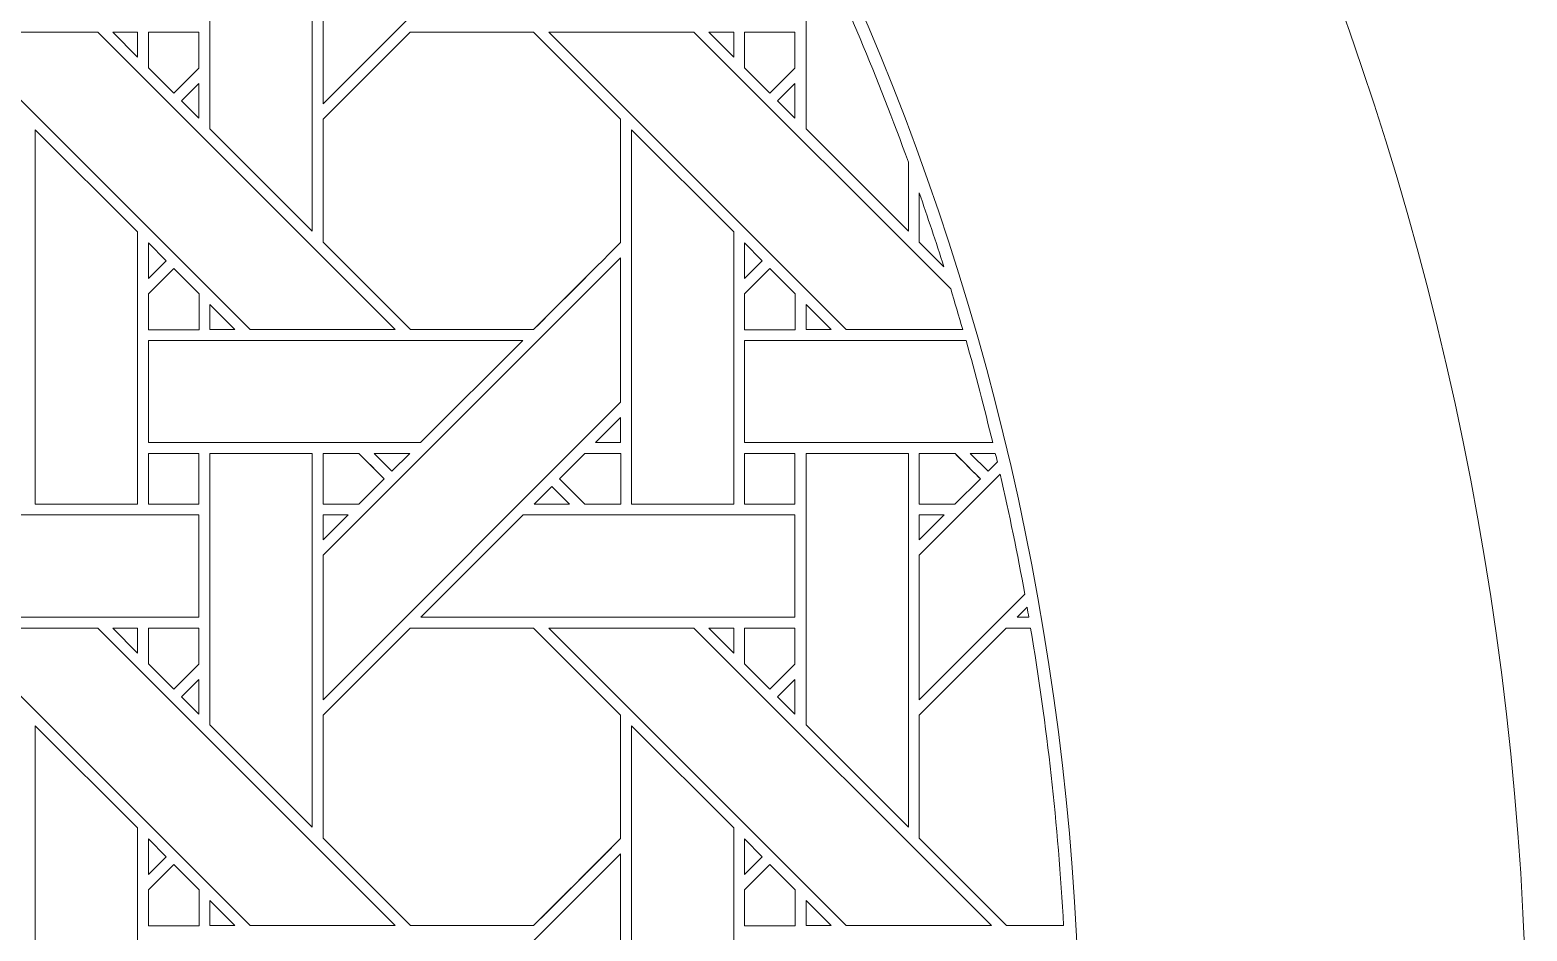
# Model space of a CAD drawing. Header units: inches. Extents: x 7.4 to 17.4, y 4.1 to 14.1.
# Drawn here: x 15 to 17.383, y 9.324 to 10.758 of the extents above; entities that cross this region are included whole.
import ezdxf

# ---------------------------------------------------------------- set-up
doc = ezdxf.new("R2010")
doc.units = ezdxf.units.IN
doc.header["$MEASUREMENT"] = 0
doc.layers.add('Design', color=7, linetype='Continuous', lineweight=0)

msp = doc.modelspace()

# ---------------------------------------------------------------- linework, layer by layer
at = {"layer": 'Design'}
for points, knots in [([(12.38285403781467, 14.09476386176223), (9.621430291069878, 14.09476386176223), (7.382854037814669, 11.85618760850694), (7.382854037814669, 9.094763861762152), (7.382854037814669, 6.33334011501736), (9.621430291069878, 4.094763861762152), (12.38285403781467, 4.094763861762152), (15.14427693684903, 4.094763861762152), (17.38285319010416, 6.33334011501736), (17.38285319010416, 9.094763861762152), (17.38285319010416, 11.85618760850694), (15.14427693684903, 14.09476386176223), (12.38285403781467, 14.09476386176223)], [0, 0, 0, 0, 1, 1, 1, 2, 2, 2, 3, 3, 3, 4, 4, 4, 4]), ([(12.38285397750082, 13.38327272752115), (10.01437593349432, 13.38327272752115), (8.094345111741818, 11.46324190576864), (8.094345111741818, 9.094763861762152), (8.094345111741818, 6.72628581775565), (10.01437593349432, 4.806254996003139), (12.38285397750082, 4.806254996003139), (14.75133129442459, 4.806254996003139), (16.67136211617708, 6.72628581775565), (16.67136211617708, 9.094763861762152), (16.67136211617708, 11.46324190576864), (14.75133129442459, 13.38327272752115), (12.38285397750082, 13.38327272752115)], [0, 0, 0, 0, 1, 1, 1, 2, 2, 2, 3, 3, 3, 4, 4, 4, 4]), ([(15.94025505913626, 11.11409929063585), (15.94025505913626, 11.11409929063585), (15.4665832519532, 10.64044867621527), (15.4665832519532, 10.64044867621527), (15.4665832519532, 10.64044867621527), (15.4665832519532, 10.87054612901475), (15.4665832519532, 10.87054612901475), (15.4665832519532, 10.87054612901475), (15.94025505913626, 11.3441416422526), (15.94025505913626, 11.3441416422526), (15.94025505913626, 11.3441416422526), (15.94025505913626, 11.11409929063585), (15.94025505913626, 11.11409929063585)], [0, 0, 0, 0, 1, 1, 1, 2, 2, 2, 3, 3, 3, 4, 4, 4, 4]), ([(15.28651428222653, 10.60044776068793), (15.28651428222653, 10.60044776068793), (15.28651428222653, 11.03264702690972), (15.28651428222653, 11.03264702690972), (15.28651428222653, 11.03264702690972), (15.44943237304695, 11.03264702690972), (15.44943237304695, 11.03264702690972), (15.44943237304695, 11.03264702690972), (15.44943237304695, 10.43753051757812), (15.44943237304695, 10.43753051757812), (15.44943237304695, 10.43753051757812), (15.28651428222653, 10.60044776068793), (15.28651428222653, 10.60044776068793)], [0, 0, 0, 0, 1, 1, 1, 2, 2, 2, 3, 3, 3, 4, 4, 4, 4]), ([(16.39816114637584, 10.43753729926215), (16.39816114637584, 10.43753729926215), (16.23524305555555, 10.60044776068793), (16.23524305555555, 10.60044776068793), (16.23524305555555, 10.60044776068793), (16.23524305555555, 10.93655734592013), (16.23524305555555, 10.93655734592013), (16.29571533203125, 10.81030103895399), (16.35010952419707, 10.6805920071072), (16.39816114637584, 10.54783715142144), (16.39816114637584, 10.54783715142144), (16.39816114637584, 10.43753729926215), (16.39816114637584, 10.43753729926215)], [0, 0, 0, 0, 1, 1, 1, 2, 2, 2, 3, 3, 3, 4, 4, 4, 4]), ([(15.58158535427515, 10.28113979763455), (15.58158535427515, 10.28113979763455), (15.35056220160598, 10.28113979763455), (15.35056220160598, 10.28113979763455), (15.35056220160598, 10.28113979763455), (14.87700059678819, 10.75478956434462), (14.87700059678819, 10.75478956434462), (14.87700059678819, 10.75478956434462), (15.10794236924916, 10.75478956434462), (15.10794236924916, 10.75478956434462), (15.10794236924916, 10.75478956434462), (15.58158535427515, 10.28113979763455), (15.58158535427515, 10.28113979763455)], [0, 0, 0, 0, 1, 1, 1, 2, 2, 2, 3, 3, 3, 4, 4, 4, 4]), ([(15.132063123915, 10.75478278266059), (15.132063123915, 10.75478278266059), (15.17151387532554, 10.75478278266059), (15.17151387532554, 10.75478278266059), (15.17151387532554, 10.75478278266059), (15.17151387532554, 10.71495140923394), (15.17151387532554, 10.71495140923394), (15.17151387532554, 10.71495140923394), (15.132063123915, 10.75478278266059), (15.132063123915, 10.75478278266059)], [0, 0, 0, 0, 1, 1, 1, 2, 2, 2, 3, 3, 3, 3]), ([(15.26899041069876, 10.75480482313368), (15.26899041069876, 10.75480482313368), (15.26899041069876, 10.69720543755425), (15.26899041069876, 10.69720543755425), (15.26899041069876, 10.69720543755425), (15.22905307345917, 10.65726216634114), (15.22905307345917, 10.65726216634114), (15.22905307345917, 10.65726216634114), (15.18872918023001, 10.69759707980685), (15.18872918023001, 10.69759707980685), (15.18872918023001, 10.69759707980685), (15.18872918023001, 10.75480482313368), (15.18872918023001, 10.75480482313368), (15.18872918023001, 10.75480482313368), (15.26899041069876, 10.75480482313368), (15.26899041069876, 10.75480482313368)], [0, 0, 0, 0, 1, 1, 1, 2, 2, 2, 3, 3, 3, 4, 4, 4, 5, 5, 5, 5]), ([(15.22905307345917, 10.65726216634114), (15.22905307345917, 10.65726216634114), (15.18872918023001, 10.69759707980685), (15.18872918023001, 10.69759707980685), (15.18872918023001, 10.69759707980685), (15.18872918023001, 10.75480482313368), (15.18872918023001, 10.75480482313368), (15.18872918023001, 10.75480482313368), (15.26899041069876, 10.75480482313368), (15.26899041069876, 10.75480482313368), (15.26899041069876, 10.75480482313368), (15.26899041069876, 10.69720543755425), (15.26899041069876, 10.69720543755425), (15.26899041069876, 10.69720543755425), (15.22905307345917, 10.65726216634114), (15.22905307345917, 10.65726216634114)], [0, 0, 0, 0, 1, 1, 1, 2, 2, 2, 3, 3, 3, 4, 4, 4, 5, 5, 5, 5]), ([(15.6052992078993, 10.75478786892361), (15.6052992078993, 10.75478786892361), (15.80151028103306, 10.75478786892361), (15.80151028103306, 10.75478786892361), (15.80151028103306, 10.75478786892361), (15.9402601453993, 10.61607021755642), (15.9402601453993, 10.61607021755642), (15.9402601453993, 10.61607021755642), (15.9402601453993, 10.41985236273871), (15.9402601453993, 10.41985236273871), (15.92246161566848, 10.40191735161675), (15.81053331163194, 10.29017723931206), (15.80155097113722, 10.28116522894965), (15.80155097113722, 10.28116522894965), (15.60583835177959, 10.28116522894965), (15.60583835177959, 10.28116522894965), (15.60583835177959, 10.28116522894965), (15.46660020616319, 10.42040337456597), (15.46660020616319, 10.42040337456597), (15.46660020616319, 10.42040337456597), (15.46660020616319, 10.61607021755642), (15.46660020616319, 10.61607021755642), (15.46660020616319, 10.61607021755642), (15.6052992078993, 10.75478786892361), (15.6052992078993, 10.75478786892361)], [0, 0, 0, 0, 1, 1, 1, 2, 2, 2, 3, 3, 3, 4, 4, 4, 5, 5, 5, 6, 6, 6, 7, 7, 7, 8, 8, 8, 8]), ([(15.9402601453993, 10.41985236273871), (15.92215643988723, 10.40159776475694), (15.810302734375, 10.28993140326606), (15.80155097113722, 10.28116522894965), (15.80155097113722, 10.28116522894965), (15.60583835177959, 10.28116522894965), (15.60583835177959, 10.28116522894965), (15.60583835177959, 10.28116522894965), (15.46660020616319, 10.42040337456597), (15.46660020616319, 10.42040337456597), (15.46660020616319, 10.42040337456597), (15.46660020616319, 10.61607021755642), (15.46660020616319, 10.61607021755642), (15.46660020616319, 10.61607021755642), (15.6052992078993, 10.75478786892361), (15.6052992078993, 10.75478786892361), (15.6052992078993, 10.75478786892361), (15.80151028103306, 10.75478786892361), (15.80151028103306, 10.75478786892361), (15.80151028103306, 10.75478786892361), (15.9402601453993, 10.61607021755642), (15.9402601453993, 10.61607021755642), (15.9402601453993, 10.61607021755642), (15.9402601453993, 10.41985236273871), (15.9402601453993, 10.41985236273871)], [0, 0, 0, 0, 1, 1, 1, 2, 2, 2, 3, 3, 3, 4, 4, 4, 5, 5, 5, 6, 6, 6, 7, 7, 7, 8, 8, 8, 8]), ([(15.82573106553819, 10.75478956434462), (15.82573106553819, 10.75478956434462), (16.0566711425782, 10.75478956434462), (16.0566711425782, 10.75478956434462), (16.0566711425782, 10.75478956434462), (16.46552191840278, 10.34593285454644), (16.46552191840278, 10.34593285454644), (16.47211032443584, 10.32440694173177), (16.47853936089417, 10.30280982123481), (16.48479546440972, 10.28113979763455), (16.48479546440972, 10.28113979763455), (16.29929267035597, 10.28113979763455), (16.29929267035597, 10.28113979763455), (16.29929267035597, 10.28113979763455), (15.82573106553819, 10.75478956434462), (15.82573106553819, 10.75478956434462)], [0, 0, 0, 0, 1, 1, 1, 2, 2, 2, 3, 3, 3, 4, 4, 4, 5, 5, 5, 5]), ([(16.08079359266501, 10.75478278266059), (16.08079359266501, 10.75478278266059), (16.12022908528653, 10.75478278266059), (16.12022908528653, 10.75478278266059), (16.12022908528653, 10.75478278266059), (16.12022908528653, 10.71495140923394), (16.12022908528653, 10.71495140923394), (16.12022908528653, 10.71495140923394), (16.08079359266501, 10.75478278266059), (16.08079359266501, 10.75478278266059)], [0, 0, 0, 0, 1, 1, 1, 2, 2, 2, 3, 3, 3, 3]), ([(16.13745795355903, 10.69759707980685), (16.13745795355903, 10.69759707980685), (16.13745795355903, 10.75480482313368), (16.13745795355903, 10.75480482313368), (16.13745795355903, 10.75480482313368), (16.21771918402778, 10.75480482313368), (16.21771918402778, 10.75480482313368), (16.21771918402778, 10.75480482313368), (16.21771918402778, 10.69720543755425), (16.21771918402778, 10.69720543755425), (16.21771918402778, 10.69720543755425), (16.1777903238932, 10.65726216634114), (16.1777903238932, 10.65726216634114), (16.1777903238932, 10.65726216634114), (16.13745795355903, 10.69759707980685), (16.13745795355903, 10.69759707980685)], [0, 0, 0, 0, 1, 1, 1, 2, 2, 2, 3, 3, 3, 4, 4, 4, 5, 5, 5, 5]), ([(16.1777903238932, 10.65726216634114), (16.1777903238932, 10.65726216634114), (16.13745795355903, 10.69759707980685), (16.13745795355903, 10.69759707980685), (16.13745795355903, 10.69759707980685), (16.13745795355903, 10.75480482313368), (16.13745795355903, 10.75480482313368), (16.13745795355903, 10.75480482313368), (16.21771918402778, 10.75480482313368), (16.21771918402778, 10.75480482313368), (16.21771918402778, 10.75480482313368), (16.21771918402778, 10.69720543755425), (16.21771918402778, 10.69720543755425), (16.21771918402778, 10.69720543755425), (16.1777903238932, 10.65726216634114), (16.1777903238932, 10.65726216634114)], [0, 0, 0, 0, 1, 1, 1, 2, 2, 2, 3, 3, 3, 4, 4, 4, 5, 5, 5, 5]), ([(15.26898193359375, 10.67294311523437), (15.26898193359375, 10.67294311523437), (15.26898193359375, 10.61778344048394), (15.26898193359375, 10.61778344048394), (15.26898193359375, 10.61778344048394), (15.2412109375, 10.6451661851671), (15.2412109375, 10.6451661851671), (15.2412109375, 10.6451661851671), (15.26898193359375, 10.67294311523437), (15.26898193359375, 10.67294311523437)], [0, 0, 0, 0, 1, 1, 1, 2, 2, 2, 3, 3, 3, 3]), ([(16.21769714355471, 10.67294311523437), (16.21769714355471, 10.67294311523437), (16.21769714355471, 10.61778344048394), (16.21769714355471, 10.61778344048394), (16.21769714355471, 10.61778344048394), (16.18992784288194, 10.6451661851671), (16.18992784288194, 10.6451661851671), (16.18992784288194, 10.6451661851671), (16.21769714355471, 10.67294311523437), (16.21769714355471, 10.67294311523437)], [0, 0, 0, 0, 1, 1, 1, 2, 2, 2, 3, 3, 3, 3]), ([(15.0086500379775, 10.00313991970486), (15.0086500379775, 10.00313991970486), (15.0086500379775, 10.59897783067491), (15.0086500379775, 10.59897783067491), (15.0086500379775, 10.59897783067491), (15.1714172363282, 10.43682946099175), (15.1714172363282, 10.43682946099175), (15.1714172363282, 10.43682946099175), (15.1714172363282, 10.00313991970486), (15.1714172363282, 10.00313991970486), (15.1714172363282, 10.00313991970486), (15.0086500379775, 10.00313991970486), (15.0086500379775, 10.00313991970486)], [0, 0, 0, 0, 1, 1, 1, 2, 2, 2, 3, 3, 3, 4, 4, 4, 4]), ([(15.9573805067275, 10.00313991970486), (15.9573805067275, 10.00313991970486), (15.9573805067275, 10.59897783067491), (15.9573805067275, 10.59897783067491), (15.9573805067275, 10.59897783067491), (16.1201477050782, 10.43683624267578), (16.1201477050782, 10.43683624267578), (16.1201477050782, 10.43683624267578), (16.1201477050782, 10.00313991970486), (16.1201477050782, 10.00313991970486), (16.1201477050782, 10.00313991970486), (15.9573805067275, 10.00313991970486), (15.9573805067275, 10.00313991970486)], [0, 0, 0, 0, 1, 1, 1, 2, 2, 2, 3, 3, 3, 4, 4, 4, 4]), ([(16.45458645290806, 10.3811535305447), (16.45458645290806, 10.3811535305447), (16.41533576117624, 10.42040337456597), (16.41533576117624, 10.42040337456597), (16.41533576117624, 10.42040337456597), (16.41533576117624, 10.49907514784071), (16.41533576117624, 10.49907514784071), (16.42893981933596, 10.46000586615668), (16.44209459092889, 10.42072974310981), (16.45458645290806, 10.3811535305447)], [0, 0, 0, 0, 1, 1, 1, 2, 2, 2, 3, 3, 3, 3]), ([(15.18873426649305, 10.36257849799262), (15.18873426649305, 10.36257849799262), (15.18873426649305, 10.4193369547526), (15.18873426649305, 10.4193369547526), (15.18873426649305, 10.4193369547526), (15.21691216362847, 10.39075639512804), (15.21691216362847, 10.39075639512804), (15.21691216362847, 10.39075639512804), (15.18873426649305, 10.36257849799262), (15.18873426649305, 10.36257849799262)], [0, 0, 0, 0, 1, 1, 1, 2, 2, 2, 3, 3, 3, 3]), ([(16.13744947645401, 10.36257849799262), (16.13744947645401, 10.36257849799262), (16.13744947645401, 10.4193369547526), (16.13744947645401, 10.4193369547526), (16.13744947645401, 10.4193369547526), (16.16564263237847, 10.39075639512804), (16.16564263237847, 10.39075639512804), (16.16564263237847, 10.39075639512804), (16.13744947645401, 10.36257849799262), (16.13744947645401, 10.36257849799262)], [0, 0, 0, 0, 1, 1, 1, 2, 2, 2, 3, 3, 3, 3]), ([(15.4665832519532, 9.92181650797526), (15.4665832519532, 9.92181650797526), (15.94025505913626, 10.39541880289713), (15.94025505913626, 10.39541880289713), (15.94025505913626, 10.39541880289713), (15.94025505913626, 10.16536966959635), (15.94025505913626, 10.16536966959635), (15.94025505913626, 10.16536966959635), (15.4665832519532, 9.691719902886282), (15.4665832519532, 9.691719902886282), (15.4665832519532, 9.691719902886282), (15.4665832519532, 9.92181650797526), (15.4665832519532, 9.92181650797526)], [0, 0, 0, 0, 1, 1, 1, 2, 2, 2, 3, 3, 3, 4, 4, 4, 4]), ([(15.18874274359806, 10.28092363145616), (15.18874274359806, 10.28092363145616), (15.18874274359806, 10.3382093641493), (15.18874274359806, 10.3382093641493), (15.18874274359806, 10.3382093641493), (15.22906663682723, 10.378540886773), (15.22906663682723, 10.378540886773), (15.22906663682723, 10.378540886773), (15.26939731174042, 10.33821614583333), (15.26939731174042, 10.33821614583333), (15.26939731174042, 10.33821614583333), (15.26939731174042, 10.28092363145616), (15.26939731174042, 10.28092363145616), (15.26939731174042, 10.28092363145616), (15.18874274359806, 10.28092363145616), (15.18874274359806, 10.28092363145616)], [0, 0, 0, 0, 1, 1, 1, 2, 2, 2, 3, 3, 3, 4, 4, 4, 5, 5, 5, 5]), ([(15.22906663682723, 10.378540886773), (15.22906663682723, 10.378540886773), (15.26939731174042, 10.33821614583333), (15.26939731174042, 10.33821614583333), (15.26939731174042, 10.33821614583333), (15.26939731174042, 10.28092363145616), (15.26939731174042, 10.28092363145616), (15.26939731174042, 10.28092363145616), (15.18874274359806, 10.28092363145616), (15.18874274359806, 10.28092363145616), (15.18874274359806, 10.28092363145616), (15.18874274359806, 10.3382093641493), (15.18874274359806, 10.3382093641493), (15.18874274359806, 10.3382093641493), (15.22906663682723, 10.378540886773), (15.22906663682723, 10.378540886773)], [0, 0, 0, 0, 1, 1, 1, 2, 2, 2, 3, 3, 3, 4, 4, 4, 5, 5, 5, 5]), ([(16.13747829861111, 10.28092363145616), (16.13747829861111, 10.28092363145616), (16.13747829861111, 10.3382093641493), (16.13747829861111, 10.3382093641493), (16.13747829861111, 10.3382093641493), (16.17780388726126, 10.378540886773), (16.17780388726126, 10.378540886773), (16.17780388726126, 10.378540886773), (16.21813456217445, 10.33821614583333), (16.21813456217445, 10.33821614583333), (16.21813456217445, 10.33821614583333), (16.21813456217445, 10.28092363145616), (16.21813456217445, 10.28092363145616), (16.21813456217445, 10.28092363145616), (16.13747829861111, 10.28092363145616), (16.13747829861111, 10.28092363145616)], [0, 0, 0, 0, 1, 1, 1, 2, 2, 2, 3, 3, 3, 4, 4, 4, 5, 5, 5, 5]), ([(16.13747829861111, 10.3382093641493), (16.13747829861111, 10.3382093641493), (16.17780388726126, 10.378540886773), (16.17780388726126, 10.378540886773), (16.17780388726126, 10.378540886773), (16.21813456217445, 10.33821614583333), (16.21813456217445, 10.33821614583333), (16.21813456217445, 10.33821614583333), (16.21813456217445, 10.28092363145616), (16.21813456217445, 10.28092363145616), (16.21813456217445, 10.28092363145616), (16.13747829861111, 10.28092363145616), (16.13747829861111, 10.28092363145616), (16.13747829861111, 10.28092363145616), (16.13747829861111, 10.3382093641493), (16.13747829861111, 10.3382093641493)], [0, 0, 0, 0, 1, 1, 1, 2, 2, 2, 3, 3, 3, 4, 4, 4, 5, 5, 5, 5]), ([(15.28663804796014, 10.28113301595052), (15.28663804796014, 10.28113301595052), (15.28663804796014, 10.32092963324652), (15.28663804796014, 10.32092963324652), (15.28663804796014, 10.32092963324652), (15.32635837131084, 10.28113301595052), (15.32635837131084, 10.28113301595052), (15.32635837131084, 10.28113301595052), (15.28663804796014, 10.28113301595052), (15.28663804796014, 10.28113301595052)], [0, 0, 0, 0, 1, 1, 1, 2, 2, 2, 3, 3, 3, 3]), ([(16.27508884006084, 10.28113301595052), (16.27508884006084, 10.28113301595052), (16.23536512586805, 10.28113301595052), (16.23536512586805, 10.28113301595052), (16.23536512586805, 10.28113301595052), (16.23536512586805, 10.32092963324652), (16.23536512586805, 10.32092963324652), (16.23536512586805, 10.32092963324652), (16.27508884006084, 10.28113301595052), (16.27508884006084, 10.28113301595052)], [0, 0, 0, 0, 1, 1, 1, 2, 2, 2, 3, 3, 3, 3]), ([(15.78442891438804, 10.2638922797309), (15.78442891438804, 10.2638922797309), (15.62168884277346, 10.10119205050998), (15.62168884277346, 10.10119205050998), (15.62168884277346, 10.10119205050998), (15.18873426649305, 10.10119205050998), (15.18873426649305, 10.10119205050998), (15.18873426649305, 10.10119205050998), (15.18873426649305, 10.2638922797309), (15.18873426649305, 10.2638922797309), (15.18873426649305, 10.2638922797309), (15.78442891438804, 10.2638922797309), (15.78442891438804, 10.2638922797309)], [0, 0, 0, 0, 1, 1, 1, 2, 2, 2, 3, 3, 3, 4, 4, 4, 4]), ([(16.13746303982207, 10.10119205050998), (16.13746303982207, 10.10119205050998), (16.13746303982207, 10.2638922797309), (16.13746303982207, 10.2638922797309), (16.13746303982207, 10.2638922797309), (16.48992580837681, 10.2638922797309), (16.48992580837681, 10.2638922797309), (16.50520324707029, 10.21012200249566), (16.51915825737847, 10.15580410427517), (16.53235710991751, 10.10119205050998), (16.53235710991751, 10.10119205050998), (16.13746303982207, 10.10119205050998), (16.13746303982207, 10.10119205050998)], [0, 0, 0, 0, 1, 1, 1, 2, 2, 2, 3, 3, 3, 4, 4, 4, 4]), ([(15.94025505913626, 10.14098273383246), (15.94025505913626, 10.14098273383246), (15.94025505913626, 10.10121239556206), (15.94025505913626, 10.10121239556206), (15.94025505913626, 10.10121239556206), (15.90047878689236, 10.10121239556206), (15.90047878689236, 10.10121239556206), (15.90047878689236, 10.10121239556206), (15.94025505913626, 10.14098273383246), (15.94025505913626, 10.14098273383246)], [0, 0, 0, 0, 1, 1, 1, 2, 2, 2, 3, 3, 3, 3]), ([(15.18874274359806, 10.08393266465929), (15.18874274359806, 10.08393266465929), (15.26899041069876, 10.08393266465929), (15.26899041069876, 10.08393266465929), (15.26899041069876, 10.08393266465929), (15.26899041069876, 10.00314754909939), (15.26899041069876, 10.00314754909939), (15.26899041069876, 10.00314754909939), (15.18874274359806, 10.00314754909939), (15.18874274359806, 10.00314754909939), (15.18874274359806, 10.00314754909939), (15.18874274359806, 10.08393266465929), (15.18874274359806, 10.08393266465929)], [0, 0, 0, 0, 1, 1, 1, 2, 2, 2, 3, 3, 3, 4, 4, 4, 4]), ([(15.26899041069876, 10.08393266465929), (15.26899041069876, 10.08393266465929), (15.26899041069876, 10.00314754909939), (15.26899041069876, 10.00314754909939), (15.26899041069876, 10.00314754909939), (15.18874274359806, 10.00314754909939), (15.18874274359806, 10.00314754909939), (15.18874274359806, 10.00314754909939), (15.18874274359806, 10.08393266465929), (15.18874274359806, 10.08393266465929), (15.18874274359806, 10.08393266465929), (15.26899041069876, 10.08393266465929), (15.26899041069876, 10.08393266465929)], [0, 0, 0, 0, 1, 1, 1, 2, 2, 2, 3, 3, 3, 4, 4, 4, 4]), ([(15.44943237304695, 10.08392418755425), (15.44943237304695, 10.08392418755425), (15.44943237304695, 9.488807678222656), (15.44943237304695, 9.488807678222656), (15.44943237304695, 9.488807678222656), (15.28651428222653, 9.651725769042969), (15.28651428222653, 9.651725769042969), (15.28651428222653, 9.651725769042969), (15.28651428222653, 10.08392418755425), (15.28651428222653, 10.08392418755425), (15.28651428222653, 10.08392418755425), (15.44943237304695, 10.08392418755425), (15.44943237304695, 10.08392418755425)], [0, 0, 0, 0, 1, 1, 1, 2, 2, 2, 3, 3, 3, 4, 4, 4, 4]), ([(15.523664686415, 10.08393266465929), (15.52880520290806, 10.07882097032335), (15.55957709418402, 10.04800838894314), (15.56399875217014, 10.04358418782552), (15.56399875217014, 10.04358418782552), (15.52357313368055, 10.00315772162543), (15.52357313368055, 10.00315772162543), (15.52357313368055, 10.00315772162543), (15.46660020616319, 10.00315772162543), (15.46660020616319, 10.00315772162543), (15.46660020616319, 10.00315772162543), (15.46660020616319, 10.08393266465929), (15.46660020616319, 10.08393266465929), (15.46660020616319, 10.08393266465929), (15.523664686415, 10.08393266465929), (15.523664686415, 10.08393266465929)], [0, 0, 0, 0, 1, 1, 1, 2, 2, 2, 3, 3, 3, 4, 4, 4, 5, 5, 5, 5]), ([(15.46660020616319, 10.00315772162543), (15.46660020616319, 10.00315772162543), (15.46660020616319, 10.08393266465929), (15.46660020616319, 10.08393266465929), (15.46660020616319, 10.08393266465929), (15.523664686415, 10.08393266465929), (15.523664686415, 10.08393266465929), (15.523664686415, 10.08393266465929), (15.56399875217014, 10.04358418782552), (15.56399875217014, 10.04358418782552), (15.56399875217014, 10.04358418782552), (15.52357313368055, 10.00315772162543), (15.52357313368055, 10.00315772162543), (15.52357313368055, 10.00315772162543), (15.46660020616319, 10.00315772162543), (15.46660020616319, 10.00315772162543)], [0, 0, 0, 0, 1, 1, 1, 2, 2, 2, 3, 3, 3, 4, 4, 4, 5, 5, 5, 5]), ([(15.54800245496959, 10.08392418755425), (15.54800245496959, 10.08392418755425), (15.60446845160598, 10.08392418755425), (15.60446845160598, 10.08392418755425), (15.60446845160598, 10.08392418755425), (15.57618204752612, 10.05573950873481), (15.57618204752612, 10.05573950873481), (15.57618204752612, 10.05573950873481), (15.54800245496959, 10.08392418755425), (15.54800245496959, 10.08392418755425)], [0, 0, 0, 0, 1, 1, 1, 2, 2, 2, 3, 3, 3, 3]), ([(15.88315836588541, 10.00314754909939), (15.88315836588541, 10.00314754909939), (15.8428039550782, 10.04352654351128), (15.8428039550782, 10.04352654351128), (15.8428039550782, 10.04352654351128), (15.88323296440972, 10.08395300971137), (15.88323296440972, 10.08395300971137), (15.88323296440972, 10.08395300971137), (15.94027370876736, 10.08395300971137), (15.94027370876736, 10.08395300971137), (15.94027370876736, 10.08395300971137), (15.94027370876736, 10.00314754909939), (15.94027370876736, 10.00314754909939), (15.94027370876736, 10.00314754909939), (15.88315836588541, 10.00314754909939), (15.88315836588541, 10.00314754909939)], [0, 0, 0, 0, 1, 1, 1, 2, 2, 2, 3, 3, 3, 4, 4, 4, 5, 5, 5, 5]), ([(15.8428039550782, 10.04352654351128), (15.8428039550782, 10.04352654351128), (15.88323296440972, 10.08395300971137), (15.88323296440972, 10.08395300971137), (15.88323296440972, 10.08395300971137), (15.94027370876736, 10.08395300971137), (15.94027370876736, 10.08395300971137), (15.94027370876736, 10.08395300971137), (15.94027370876736, 10.00314754909939), (15.94027370876736, 10.00314754909939), (15.94027370876736, 10.00314754909939), (15.88315836588541, 10.00314754909939), (15.88315836588541, 10.00314754909939), (15.88315836588541, 10.00314754909939), (15.8428039550782, 10.04352654351128), (15.8428039550782, 10.04352654351128)], [0, 0, 0, 0, 1, 1, 1, 2, 2, 2, 3, 3, 3, 4, 4, 4, 5, 5, 5, 5]), ([(16.13747829861111, 10.00314754909939), (16.13747829861111, 10.00314754909939), (16.13747829861111, 10.08393266465929), (16.13747829861111, 10.08393266465929), (16.13747829861111, 10.08393266465929), (16.21771918402778, 10.08393266465929), (16.21771918402778, 10.08393266465929), (16.21771918402778, 10.08393266465929), (16.21771918402778, 10.00314754909939), (16.21771918402778, 10.00314754909939), (16.21771918402778, 10.00314754909939), (16.13747829861111, 10.00314754909939), (16.13747829861111, 10.00314754909939)], [0, 0, 0, 0, 1, 1, 1, 2, 2, 2, 3, 3, 3, 4, 4, 4, 4]), ([(16.13747829861111, 10.00314754909939), (16.13747829861111, 10.00314754909939), (16.13747829861111, 10.08393266465929), (16.13747829861111, 10.08393266465929), (16.13747829861111, 10.08393266465929), (16.21771918402778, 10.08393266465929), (16.21771918402778, 10.08393266465929), (16.21771918402778, 10.08393266465929), (16.21771918402778, 10.00314754909939), (16.21771918402778, 10.00314754909939), (16.21771918402778, 10.00314754909939), (16.13747829861111, 10.00314754909939), (16.13747829861111, 10.00314754909939)], [0, 0, 0, 0, 1, 1, 1, 2, 2, 2, 3, 3, 3, 4, 4, 4, 4]), ([(16.39816114637584, 9.488814459906683), (16.39816114637584, 9.488814459906683), (16.23524305555555, 9.651732550726996), (16.23524305555555, 9.651732550726996), (16.23524305555555, 9.651732550726996), (16.23524305555555, 10.08392418755425), (16.23524305555555, 10.08392418755425), (16.23524305555555, 10.08392418755425), (16.39816114637584, 10.08392418755425), (16.39816114637584, 10.08392418755425), (16.39816114637584, 10.08392418755425), (16.39816114637584, 9.488814459906683), (16.39816114637584, 9.488814459906683)], [0, 0, 0, 0, 1, 1, 1, 2, 2, 2, 3, 3, 3, 4, 4, 4, 4]), ([(16.51272922092014, 10.0435807969835), (16.51272922092014, 10.0435807969835), (16.4723086886936, 10.00315772162543), (16.4723086886936, 10.00315772162543), (16.4723086886936, 10.00315772162543), (16.41533576117624, 10.00315772162543), (16.41533576117624, 10.00315772162543), (16.41533576117624, 10.00315772162543), (16.41533576117624, 10.08393266465929), (16.41533576117624, 10.08393266465929), (16.41533576117624, 10.08393266465929), (16.472395155165, 10.08393266465929), (16.472395155165, 10.08393266465929), (16.47753228081597, 10.07882097032335), (16.50830417209209, 10.04800499810112), (16.51272922092014, 10.0435807969835)], [0, 0, 0, 0, 1, 1, 1, 2, 2, 2, 3, 3, 3, 4, 4, 4, 5, 5, 5, 5]), ([(16.41533576117624, 10.00315772162543), (16.41533576117624, 10.00315772162543), (16.41533576117624, 10.08393266465929), (16.41533576117624, 10.08393266465929), (16.41533576117624, 10.08393266465929), (16.472395155165, 10.08393266465929), (16.472395155165, 10.08393266465929), (16.47782728407126, 10.07853529188368), (16.51272922092014, 10.0435807969835), (16.51272922092014, 10.0435807969835), (16.51272922092014, 10.0435807969835), (16.4723086886936, 10.00315772162543), (16.4723086886936, 10.00315772162543), (16.4723086886936, 10.00315772162543), (16.41533576117624, 10.00315772162543), (16.41533576117624, 10.00315772162543)], [0, 0, 0, 0, 1, 1, 1, 2, 2, 2, 3, 3, 3, 4, 4, 4, 5, 5, 5, 5]), ([(16.49673122829861, 10.08392418755425), (16.49673122829861, 10.08392418755425), (16.53657023111987, 10.08392418755425), (16.53657023111987, 10.08392418755425), (16.53762647840709, 10.07947116427951), (16.53878106011292, 10.07505628797743), (16.53982204861111, 10.07059817843967), (16.53982204861111, 10.07059817843967), (16.52490912543403, 10.05573950873481), (16.52490912543403, 10.05573950873481), (16.52490912543403, 10.05573950873481), (16.49673122829861, 10.08392418755425), (16.49673122829861, 10.08392418755425)], [0, 0, 0, 0, 1, 1, 1, 2, 2, 2, 3, 3, 3, 4, 4, 4, 4]), ([(16.4153137207032, 9.691719902886282), (16.4153137207032, 9.691719902886282), (16.4153137207032, 9.92181650797526), (16.4153137207032, 9.92181650797526), (16.4153137207032, 9.92181650797526), (16.54441663954, 10.050904168023), (16.54441663954, 10.050904168023), (16.55886501736111, 9.987764146592882), (16.57189602322056, 9.924086676703558), (16.58350965711805, 9.859914143880207), (16.58350965711805, 9.859914143880207), (16.4153137207032, 9.691719902886282), (16.4153137207032, 9.691719902886282)], [0, 0, 0, 0, 1, 1, 1, 2, 2, 2, 3, 3, 3, 4, 4, 4, 4]), ([(15.8306715223525, 10.03140004475911), (15.8306715223525, 10.03140004475911), (15.85890367296014, 10.00313991970486), (15.85890367296014, 10.00313991970486), (15.85890367296014, 10.00313991970486), (15.80241224500875, 10.00313991970486), (15.80241224500875, 10.00313991970486), (15.80241224500875, 10.00313991970486), (15.8306715223525, 10.03140004475911), (15.8306715223525, 10.03140004475911)], [0, 0, 0, 0, 1, 1, 1, 2, 2, 2, 3, 3, 3, 3]), ([(15.26898193359375, 9.986000908745657), (15.26898193359375, 9.986000908745657), (15.26898193359375, 9.823198954264322), (15.26898193359375, 9.823198954264322), (15.26898193359375, 9.823198954264322), (14.67369418674042, 9.823198954264322), (14.67369418674042, 9.823198954264322), (14.67369418674042, 9.823198954264322), (14.83654446072056, 9.986000908745657), (14.83654446072056, 9.986000908745657), (14.83654446072056, 9.986000908745657), (15.26898193359375, 9.986000908745657), (15.26898193359375, 9.986000908745657)], [0, 0, 0, 0, 1, 1, 1, 2, 2, 2, 3, 3, 3, 4, 4, 4, 4]), ([(15.50641547309028, 9.986007690429688), (15.50641547309028, 9.986007690429688), (15.4665832519532, 9.94618394639757), (15.4665832519532, 9.94618394639757), (15.4665832519532, 9.94618394639757), (15.4665832519532, 9.986007690429688), (15.4665832519532, 9.986007690429688), (15.4665832519532, 9.986007690429688), (15.50641547309028, 9.986007690429688), (15.50641547309028, 9.986007690429688)], [0, 0, 0, 0, 1, 1, 1, 2, 2, 2, 3, 3, 3, 3]), ([(16.21769714355471, 9.986000908745657), (16.21769714355471, 9.986000908745657), (16.21769714355471, 9.823198954264322), (16.21769714355471, 9.823198954264322), (16.21769714355471, 9.823198954264322), (15.62240939670139, 9.823198954264322), (15.62240939670139, 9.823198954264322), (15.62240939670139, 9.823198954264322), (15.78527323404945, 9.986000908745657), (15.78527323404945, 9.986000908745657), (15.78527323404945, 9.986000908745657), (16.21769714355471, 9.986000908745657), (16.21769714355471, 9.986000908745657)], [0, 0, 0, 0, 1, 1, 1, 2, 2, 2, 3, 3, 3, 4, 4, 4, 4]), ([(16.45514424641929, 9.986007690429688), (16.45514424641929, 9.986007690429688), (16.4153137207032, 9.94618394639757), (16.4153137207032, 9.94618394639757), (16.4153137207032, 9.94618394639757), (16.4153137207032, 9.986007690429688), (16.4153137207032, 9.986007690429688), (16.4153137207032, 9.986007690429688), (16.45514424641929, 9.986007690429688), (16.45514424641929, 9.986007690429688)], [0, 0, 0, 0, 1, 1, 1, 2, 2, 2, 3, 3, 3, 3]), ([(16.57113986545139, 9.823198954264322), (16.57113986545139, 9.823198954264322), (16.58718024359806, 9.839235093858507), (16.58718024359806, 9.839235093858507), (16.58811781141501, 9.833907233344183), (16.58892144097222, 9.828533596462673), (16.58983696831597, 9.823198954264322), (16.58983696831597, 9.823198954264322), (16.57113986545139, 9.823198954264322), (16.57113986545139, 9.823198954264322)], [0, 0, 0, 0, 1, 1, 1, 2, 2, 2, 3, 3, 3, 3]), ([(15.35056220160598, 9.332411024305555), (15.35056220160598, 9.332411024305555), (14.87700059678819, 9.806060791015625), (14.87700059678819, 9.806060791015625), (14.87700059678819, 9.806060791015625), (15.10794236924916, 9.806060791015625), (15.10794236924916, 9.806060791015625), (15.10794236924916, 9.806060791015625), (15.58158535427515, 9.332411024305555), (15.58158535427515, 9.332411024305555), (15.58158535427515, 9.332411024305555), (15.35056220160598, 9.332411024305555), (15.35056220160598, 9.332411024305555)], [0, 0, 0, 0, 1, 1, 1, 2, 2, 2, 3, 3, 3, 4, 4, 4, 4]), ([(15.17151387532554, 9.806054009331596), (15.17151387532554, 9.806054009331596), (15.17151387532554, 9.766222635904947), (15.17151387532554, 9.766222635904947), (15.17151387532554, 9.766222635904947), (15.132063123915, 9.806054009331596), (15.132063123915, 9.806054009331596), (15.132063123915, 9.806054009331596), (15.17151387532554, 9.806054009331596), (15.17151387532554, 9.806054009331596)], [0, 0, 0, 0, 1, 1, 1, 2, 2, 2, 3, 3, 3, 3]), ([(15.26899041069876, 9.806068420410156), (15.26899041069876, 9.806068420410156), (15.26899041069876, 9.748473273383246), (15.26899041069876, 9.748473273383246), (15.26899041069876, 9.748473273383246), (15.22905307345917, 9.708526611328125), (15.22905307345917, 9.708526611328125), (15.22905307345917, 9.708526611328125), (15.18872918023001, 9.748860677083332), (15.18872918023001, 9.748860677083332), (15.18872918023001, 9.748860677083332), (15.18872918023001, 9.806068420410156), (15.18872918023001, 9.806068420410156), (15.18872918023001, 9.806068420410156), (15.26899041069876, 9.806068420410156), (15.26899041069876, 9.806068420410156)], [0, 0, 0, 0, 1, 1, 1, 2, 2, 2, 3, 3, 3, 4, 4, 4, 5, 5, 5, 5]), ([(15.22905307345917, 9.708526611328125), (15.22905307345917, 9.708526611328125), (15.18872918023001, 9.748860677083332), (15.18872918023001, 9.748860677083332), (15.18872918023001, 9.748860677083332), (15.18872918023001, 9.806068420410156), (15.18872918023001, 9.806068420410156), (15.18872918023001, 9.806068420410156), (15.26899041069876, 9.806068420410156), (15.26899041069876, 9.806068420410156), (15.26899041069876, 9.806068420410156), (15.26899041069876, 9.748473273383246), (15.26899041069876, 9.748473273383246), (15.26899041069876, 9.748473273383246), (15.22905307345917, 9.708526611328125), (15.22905307345917, 9.708526611328125)], [0, 0, 0, 0, 1, 1, 1, 2, 2, 2, 3, 3, 3, 4, 4, 4, 5, 5, 5, 5]), ([(15.6052992078993, 9.8060548570421), (15.6052992078993, 9.8060548570421), (15.80151028103306, 9.8060548570421), (15.80151028103306, 9.8060548570421), (15.80151028103306, 9.8060548570421), (15.9402601453993, 9.667333814832899), (15.9402601453993, 9.667333814832899), (15.9402601453993, 9.667333814832899), (15.9402601453993, 9.47111596001519), (15.9402601453993, 9.47111596001519), (15.92246161566848, 9.453181796603731), (15.81053331163194, 9.341440836588541), (15.80155097113722, 9.332429673936632), (15.80155097113722, 9.332429673936632), (15.60583835177959, 9.332429673936632), (15.60583835177959, 9.332429673936632), (15.60583835177959, 9.332429673936632), (15.46660020616319, 9.47166781955295), (15.46660020616319, 9.47166781955295), (15.46660020616319, 9.47166781955295), (15.46660020616319, 9.667333814832899), (15.46660020616319, 9.667333814832899), (15.46660020616319, 9.667333814832899), (15.6052992078993, 9.8060548570421), (15.6052992078993, 9.8060548570421)], [0, 0, 0, 0, 1, 1, 1, 2, 2, 2, 3, 3, 3, 4, 4, 4, 5, 5, 5, 6, 6, 6, 7, 7, 7, 8, 8, 8, 8]), ([(15.9402601453993, 9.47111596001519), (15.92268541124139, 9.45341322157118), (15.81072658962681, 9.341631571451822), (15.80155097113722, 9.332429673936632), (15.80155097113722, 9.332429673936632), (15.60583835177959, 9.332429673936632), (15.60583835177959, 9.332429673936632), (15.60583835177959, 9.332429673936632), (15.46660020616319, 9.47166781955295), (15.46660020616319, 9.47166781955295), (15.46660020616319, 9.47166781955295), (15.46660020616319, 9.667333814832899), (15.46660020616319, 9.667333814832899), (15.46660020616319, 9.667333814832899), (15.6052992078993, 9.8060548570421), (15.6052992078993, 9.8060548570421), (15.6052992078993, 9.8060548570421), (15.80151028103306, 9.8060548570421), (15.80151028103306, 9.8060548570421), (15.80151028103306, 9.8060548570421), (15.9402601453993, 9.667333814832899), (15.9402601453993, 9.667333814832899), (15.9402601453993, 9.667333814832899), (15.9402601453993, 9.47111596001519), (15.9402601453993, 9.47111596001519)], [0, 0, 0, 0, 1, 1, 1, 2, 2, 2, 3, 3, 3, 4, 4, 4, 5, 5, 5, 6, 6, 6, 7, 7, 7, 8, 8, 8, 8]), ([(15.82573106553819, 9.806060791015625), (15.82573106553819, 9.806060791015625), (16.0566711425782, 9.806060791015625), (16.0566711425782, 9.806060791015625), (16.0566711425782, 9.806060791015625), (16.53031412760416, 9.332411024305555), (16.53031412760416, 9.332411024305555), (16.53031412760416, 9.332411024305555), (16.29929267035597, 9.332411024305555), (16.29929267035597, 9.332411024305555), (16.29929267035597, 9.332411024305555), (15.82573106553819, 9.806060791015625), (15.82573106553819, 9.806060791015625)], [0, 0, 0, 0, 1, 1, 1, 2, 2, 2, 3, 3, 3, 4, 4, 4, 4]), ([(16.12022908528653, 9.806054009331596), (16.12022908528653, 9.806054009331596), (16.12022908528653, 9.766229417588974), (16.12022908528653, 9.766229417588974), (16.12022908528653, 9.766229417588974), (16.08079359266501, 9.806054009331596), (16.08079359266501, 9.806054009331596), (16.08079359266501, 9.806054009331596), (16.12022908528653, 9.806054009331596), (16.12022908528653, 9.806054009331596)], [0, 0, 0, 0, 1, 1, 1, 2, 2, 2, 3, 3, 3, 3]), ([(16.13745795355903, 9.748860677083332), (16.13745795355903, 9.748860677083332), (16.13745795355903, 9.806068420410156), (16.13745795355903, 9.806068420410156), (16.13745795355903, 9.806068420410156), (16.21771918402778, 9.806068420410156), (16.21771918402778, 9.806068420410156), (16.21771918402778, 9.806068420410156), (16.21771918402778, 9.748473273383246), (16.21771918402778, 9.748473273383246), (16.21771918402778, 9.748473273383246), (16.1777903238932, 9.708526611328125), (16.1777903238932, 9.708526611328125), (16.1777903238932, 9.708526611328125), (16.13745795355903, 9.748860677083332), (16.13745795355903, 9.748860677083332)], [0, 0, 0, 0, 1, 1, 1, 2, 2, 2, 3, 3, 3, 4, 4, 4, 5, 5, 5, 5]), ([(16.1777903238932, 9.708526611328125), (16.1777903238932, 9.708526611328125), (16.13745795355903, 9.748860677083332), (16.13745795355903, 9.748860677083332), (16.13745795355903, 9.748860677083332), (16.13745795355903, 9.806068420410156), (16.13745795355903, 9.806068420410156), (16.13745795355903, 9.806068420410156), (16.21771918402778, 9.806068420410156), (16.21771918402778, 9.806068420410156), (16.21771918402778, 9.806068420410156), (16.21771918402778, 9.748473273383246), (16.21771918402778, 9.748473273383246), (16.21771918402778, 9.748473273383246), (16.1777903238932, 9.708526611328125), (16.1777903238932, 9.708526611328125)], [0, 0, 0, 0, 1, 1, 1, 2, 2, 2, 3, 3, 3, 4, 4, 4, 5, 5, 5, 5]), ([(16.55457560221362, 9.332429673936632), (16.55457560221362, 9.332429673936632), (16.41533576117624, 9.471671210394964), (16.41533576117624, 9.471671210394964), (16.41533576117624, 9.471671210394964), (16.41533576117624, 9.667333814832899), (16.41533576117624, 9.667333814832899), (16.41533576117624, 9.667333814832899), (16.55403306749139, 9.8060548570421), (16.55403306749139, 9.8060548570421), (16.55403306749139, 9.8060548570421), (16.59267849392361, 9.8060548570421), (16.59267849392361, 9.8060548570421), (16.61871337890625, 9.650840759277344), (16.63650004069013, 9.49284193250868), (16.64530436197916, 9.332429673936632), (16.64530436197916, 9.332429673936632), (16.55457560221362, 9.332429673936632), (16.55457560221362, 9.332429673936632)], [0, 0, 0, 0, 1, 1, 1, 2, 2, 2, 3, 3, 3, 4, 4, 4, 5, 5, 5, 6, 6, 6, 6]), ([(16.55457560221362, 9.332429673936632), (16.55457560221362, 9.332429673936632), (16.41533576117624, 9.471671210394964), (16.41533576117624, 9.471671210394964), (16.41533576117624, 9.471671210394964), (16.41533576117624, 9.667333814832899), (16.41533576117624, 9.667333814832899), (16.41533576117624, 9.667333814832899), (16.55403306749139, 9.8060548570421), (16.55403306749139, 9.8060548570421), (16.55403306749139, 9.8060548570421), (16.59267849392361, 9.8060548570421), (16.59267849392361, 9.8060548570421), (16.61871337890625, 9.650840759277344), (16.63650004069013, 9.49284193250868), (16.64530436197916, 9.332429673936632), (16.64530436197916, 9.332429673936632), (16.55457560221362, 9.332429673936632), (16.55457560221362, 9.332429673936632)], [0, 0, 0, 0, 1, 1, 1, 2, 2, 2, 3, 3, 3, 4, 4, 4, 5, 5, 5, 6, 6, 6, 6]), ([(15.26898193359375, 9.724220275878906), (15.26898193359375, 9.724220275878906), (15.26898193359375, 9.669054667154947), (15.26898193359375, 9.669054667154947), (15.26898193359375, 9.669054667154947), (15.2412109375, 9.696436564127604), (15.2412109375, 9.696436564127604), (15.2412109375, 9.696436564127604), (15.26898193359375, 9.724220275878906), (15.26898193359375, 9.724220275878906)], [0, 0, 0, 0, 1, 1, 1, 2, 2, 2, 3, 3, 3, 3]), ([(16.21769714355471, 9.724220275878906), (16.21769714355471, 9.724220275878906), (16.21769714355471, 9.669054667154947), (16.21769714355471, 9.669054667154947), (16.21769714355471, 9.669054667154947), (16.18994140625, 9.696436564127604), (16.18994140625, 9.696436564127604), (16.18994140625, 9.696436564127604), (16.21769714355471, 9.724220275878906), (16.21769714355471, 9.724220275878906)], [0, 0, 0, 0, 1, 1, 1, 2, 2, 2, 3, 3, 3, 3]), ([(15.0086500379775, 9.05441708034939), (15.0086500379775, 9.05441708034939), (15.0086500379775, 9.650255839029947), (15.0086500379775, 9.650255839029947), (15.0086500379775, 9.650255839029947), (15.1714172363282, 9.488099839952257), (15.1714172363282, 9.488099839952257), (15.1714172363282, 9.488099839952257), (15.1714172363282, 9.05441708034939), (15.1714172363282, 9.05441708034939), (15.1714172363282, 9.05441708034939), (15.0086500379775, 9.05441708034939), (15.0086500379775, 9.05441708034939)], [0, 0, 0, 0, 1, 1, 1, 2, 2, 2, 3, 3, 3, 4, 4, 4, 4]), ([(15.9573805067275, 9.05441708034939), (15.9573805067275, 9.05441708034939), (15.9573805067275, 9.650255839029947), (15.9573805067275, 9.650255839029947), (15.9573805067275, 9.650255839029947), (16.1201477050782, 9.488099839952257), (16.1201477050782, 9.488099839952257), (16.1201477050782, 9.488099839952257), (16.1201477050782, 9.05441708034939), (16.1201477050782, 9.05441708034939), (16.1201477050782, 9.05441708034939), (15.9573805067275, 9.05441708034939), (15.9573805067275, 9.05441708034939)], [0, 0, 0, 0, 1, 1, 1, 2, 2, 2, 3, 3, 3, 4, 4, 4, 4]), ([(15.18873426649305, 9.413848876953125), (15.18873426649305, 9.413848876953125), (15.18873426649305, 9.47060055202908), (15.18873426649305, 9.47060055202908), (15.18873426649305, 9.47060055202908), (15.21691216362847, 9.442027621799044), (15.21691216362847, 9.442027621799044), (15.21691216362847, 9.442027621799044), (15.18873426649305, 9.413848876953125), (15.18873426649305, 9.413848876953125)], [0, 0, 0, 0, 1, 1, 1, 2, 2, 2, 3, 3, 3, 3]), ([(16.13744947645401, 9.413842095269096), (16.13744947645401, 9.413842095269096), (16.13744947645401, 9.470607333713106), (16.13744947645401, 9.470607333713106), (16.13744947645401, 9.470607333713106), (16.16564263237847, 9.442027621799044), (16.16564263237847, 9.442027621799044), (16.16564263237847, 9.442027621799044), (16.13744947645401, 9.413842095269096), (16.13744947645401, 9.413842095269096)], [0, 0, 0, 0, 1, 1, 1, 2, 2, 2, 3, 3, 3, 3]), ([(15.4665832519532, 8.74299791124132), (15.4665832519532, 8.74299791124132), (15.4665832519532, 8.973094516330294), (15.4665832519532, 8.973094516330294), (15.4665832519532, 8.973094516330294), (15.94025505913626, 9.446683247884113), (15.94025505913626, 9.446683247884113), (15.94025505913626, 9.446683247884113), (15.94025505913626, 9.21664089626736), (15.94025505913626, 9.21664089626736), (15.94025505913626, 9.21664089626736), (15.4665832519532, 8.74299791124132), (15.4665832519532, 8.74299791124132)], [0, 0, 0, 0, 1, 1, 1, 2, 2, 2, 3, 3, 3, 4, 4, 4, 4]), ([(15.18874274359806, 9.332187228732638), (15.18874274359806, 9.332187228732638), (15.18874274359806, 9.389473809136282), (15.18874274359806, 9.389473809136282), (15.18874274359806, 9.389473809136282), (15.22906663682723, 9.429804484049479), (15.22906663682723, 9.429804484049479), (15.22906663682723, 9.429804484049479), (15.26939731174042, 9.389480590820312), (15.26939731174042, 9.389480590820312), (15.26939731174042, 9.389480590820312), (15.26939731174042, 9.332187228732638), (15.26939731174042, 9.332187228732638), (15.26939731174042, 9.332187228732638), (15.18874274359806, 9.332187228732638), (15.18874274359806, 9.332187228732638)], [0, 0, 0, 0, 1, 1, 1, 2, 2, 2, 3, 3, 3, 4, 4, 4, 5, 5, 5, 5]), ([(15.22906663682723, 9.429804484049479), (15.22906663682723, 9.429804484049479), (15.26939731174042, 9.389480590820312), (15.26939731174042, 9.389480590820312), (15.26939731174042, 9.389480590820312), (15.26939731174042, 9.332187228732638), (15.26939731174042, 9.332187228732638), (15.26939731174042, 9.332187228732638), (15.18874274359806, 9.332187228732638), (15.18874274359806, 9.332187228732638), (15.18874274359806, 9.332187228732638), (15.18874274359806, 9.389473809136282), (15.18874274359806, 9.389473809136282), (15.18874274359806, 9.389473809136282), (15.22906663682723, 9.429804484049479), (15.22906663682723, 9.429804484049479)], [0, 0, 0, 0, 1, 1, 1, 2, 2, 2, 3, 3, 3, 4, 4, 4, 5, 5, 5, 5]), ([(16.13747829861111, 9.332187228732638), (16.13747829861111, 9.332187228732638), (16.13747829861111, 9.389473809136282), (16.13747829861111, 9.389473809136282), (16.13747829861111, 9.389473809136282), (16.17780388726126, 9.429804484049479), (16.17780388726126, 9.429804484049479), (16.17780388726126, 9.429804484049479), (16.21813456217445, 9.389480590820312), (16.21813456217445, 9.389480590820312), (16.21813456217445, 9.389480590820312), (16.21813456217445, 9.332187228732638), (16.21813456217445, 9.332187228732638), (16.21813456217445, 9.332187228732638), (16.13747829861111, 9.332187228732638), (16.13747829861111, 9.332187228732638)], [0, 0, 0, 0, 1, 1, 1, 2, 2, 2, 3, 3, 3, 4, 4, 4, 5, 5, 5, 5]), ([(16.13747829861111, 9.389473809136282), (16.13747829861111, 9.389473809136282), (16.17780388726126, 9.429804484049479), (16.17780388726126, 9.429804484049479), (16.17780388726126, 9.429804484049479), (16.21813456217445, 9.389480590820312), (16.21813456217445, 9.389480590820312), (16.21813456217445, 9.389480590820312), (16.21813456217445, 9.332187228732638), (16.21813456217445, 9.332187228732638), (16.21813456217445, 9.332187228732638), (16.13747829861111, 9.332187228732638), (16.13747829861111, 9.332187228732638), (16.13747829861111, 9.332187228732638), (16.13747829861111, 9.389473809136282), (16.13747829861111, 9.389473809136282)], [0, 0, 0, 0, 1, 1, 1, 2, 2, 2, 3, 3, 3, 4, 4, 4, 5, 5, 5, 5]), ([(15.28663804796014, 9.332404242621527), (15.28663804796014, 9.332404242621527), (15.28663804796014, 9.372200859917532), (15.28663804796014, 9.372200859917532), (15.28663804796014, 9.372200859917532), (15.32635837131084, 9.332404242621527), (15.32635837131084, 9.332404242621527), (15.32635837131084, 9.332404242621527), (15.28663804796014, 9.332404242621527), (15.28663804796014, 9.332404242621527)], [0, 0, 0, 0, 1, 1, 1, 2, 2, 2, 3, 3, 3, 3]), ([(16.27508884006084, 9.332404242621527), (16.27508884006084, 9.332404242621527), (16.23536512586805, 9.332404242621527), (16.23536512586805, 9.332404242621527), (16.23536512586805, 9.332404242621527), (16.23536512586805, 9.372200859917532), (16.23536512586805, 9.372200859917532), (16.23536512586805, 9.372200859917532), (16.27508884006084, 9.332404242621527), (16.27508884006084, 9.332404242621527)], [0, 0, 0, 0, 1, 1, 1, 2, 2, 2, 3, 3, 3, 3])]:
    msp.add_open_spline(points, degree=3, knots=knots, dxfattribs=at)

doc.saveas('drawing.dxf')
